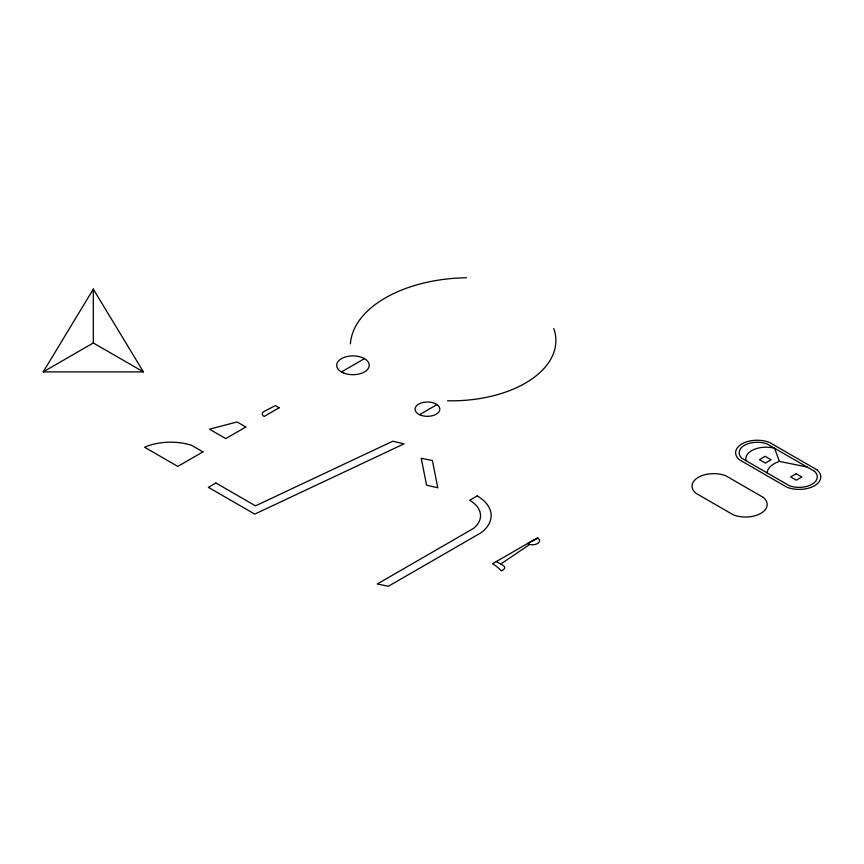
<?xml version="1.0" encoding="UTF-8"?>
<svg xmlns="http://www.w3.org/2000/svg" width="864" height="864" viewBox="0 0 864 864"><rect width="100%" height="100%" fill="white"/><g stroke="black" fill="none" stroke-linecap="round" stroke-linejoin="round"><path stroke-width="1.3" d="M43.2 371.898L93.312 289.105L143.435 371.898L43.2 371.898L93.312 342.965L143.435 371.898M500.72 564.073L529.686 544.45A7.085 4.093 0 0 0 538.056 543.197A7.085 4.093 0 0 0 538.11 538.207L537.484 537.786L492.502 563.76A48.697 28.112 0 0 1 501.336 570.91L503.107 569.884A5.411 3.121 0 0 0 503.107 565.456L496.336 561.546M341.442 371.93L364.457 358.646M419.515 414.677L436.99 404.59M538.11 538.207L527.461 543.575L529.686 544.45M767.016 472.824A24.883 14.364 0 0 1 779.371 461.398L807.03 466.992M779.371 461.398L774.63 448.286A20.282 11.718 0 0 0 753.872 449.528A20.282 11.718 0 0 0 745.988 460.685M93.312 289.105L93.312 342.965M350.395 343.84A119.47 68.969 0 0 1 466.452 277.754M553.802 328.568A104.393 60.275 0 0 1 447.595 400.777M245.808 427.021L225.763 438.599L209.477 429.192L237.038 421.967L245.808 427.021M279.137 407.786L264.103 416.47A6.275 3.618 0 0 1 263.477 411.761L275.378 405.616L279.137 407.786M202.964 451.883L177.79 466.409L144.558 447.228A43.384 25.045 0 0 1 191.452 445.241L202.964 451.883M215.935 483.008L208.408 487.35L254.772 514.112L404.039 443.848L392.807 441.212L255.496 505.85L215.935 483.008M477.209 495.914L469.692 500.256A38.318 22.118 0 0 1 473.515 528.422L377.266 583.999L388.411 586.246L481.043 532.764A48.697 28.112 0 0 0 477.209 495.914M765.158 456.354L759.434 459.659L765.385 463.104L771.109 459.799L765.158 456.354M796.154 473.742L790.646 476.917L796.327 480.19L801.835 477.014L796.154 473.742M432.378 460.534L421.232 458.298L426.578 485.158L437.8 487.793L432.378 460.534M816.977 469.843L769.522 442.444A21.622 12.485 0 0 0 741.96 443.891A21.622 12.485 0 0 0 739.454 459.81L786.91 487.199A21.622 12.485 0 0 0 814.471 485.752A21.622 12.485 0 0 0 816.977 469.843M814.471 471.29L767.016 443.891A18.166 10.487 0 0 0 744.466 445.338A18.166 10.487 0 0 0 741.96 458.363L789.415 485.752A18.166 10.487 0 0 0 811.966 484.304A18.166 10.487 0 0 0 814.471 471.29M763.355 497.459L725.933 475.848A21.622 12.485 0 0 0 698.371 477.295A21.622 12.485 0 0 0 695.855 493.214L733.288 514.825A21.622 12.485 0 0 0 760.849 513.378A21.622 12.485 0 0 0 763.355 497.459M420.757 415.195A12.398 7.16 0 0 0 439.83 409.493A12.398 7.16 0 0 0 421.74 402.808A12.398 7.16 0 0 0 420.757 415.195M343.904 373.097A16.276 9.396 0 0 0 369.187 365.904A16.276 9.396 0 0 0 345.751 356.864A16.276 9.396 0 0 0 343.904 373.097"/></g></svg>
